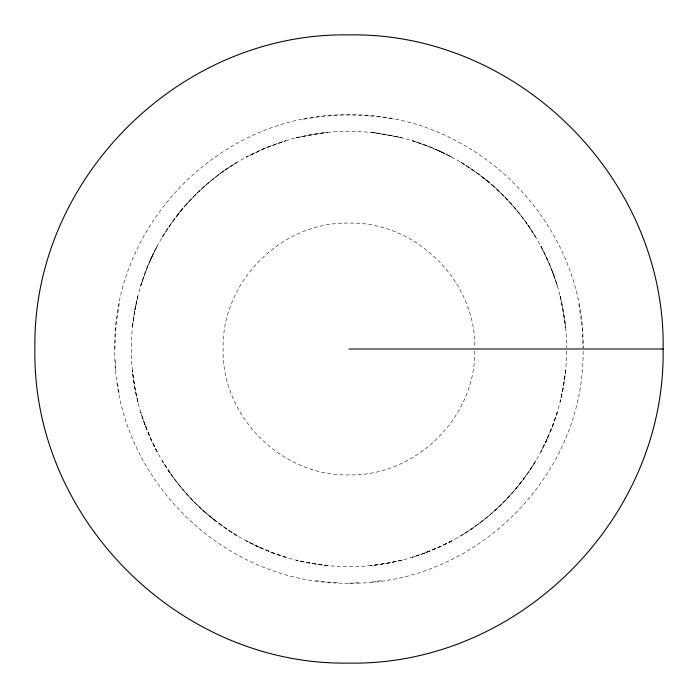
<?xml version="1.0" encoding="UTF-8"?>
<svg xmlns="http://www.w3.org/2000/svg" width="698" height="698" viewBox="0 0 698 698"><rect width="100%" height="100%" fill="white"/><g stroke="black" fill="none" stroke-linecap="round" stroke-linejoin="round"><path stroke-width="0.52" stroke-dasharray="3.49 2.62" d="M583.1 351.085C584.366 476.699 474.535 585.378 349 583.205C222.592 585.395 112.605 475.408 114.795 349C112.605 222.592 222.592 112.605 349 114.795C474.972 112.614 584.88 221.947 583.153 347.953L582.08 326.045L578.703 303.307M114.795 349L115.92 326.045L119.297 303.307M474.78 351.059C475.504 417.613 415.493 476.516 349 474.884C281.704 476.577 221.423 416.296 223.116 349C221.423 281.704 281.704 221.423 349 223.116C415.895 221.449 476.045 281.05 474.832 347.97M371.955 582.08L383.324 580.387M303.307 119.297C333.469 113.599 364.531 113.599 394.693 119.297M349 583.205L360.482 582.638M337.518 582.638L326.045 582.08L314.676 580.387M117.613 383.324L119.297 394.693M115.362 360.482L115.92 371.955M566.654 351.068A217.663 217.663 0 0 1 239.274 536.98A217.663 217.663 0 0 1 240.173 160.496A217.663 217.663 0 0 1 566.663 347.962M132.925 322.764L132.21 327.65L135.534 306.535L132.925 322.764M565.79 370.35L563.094 388.236L560.128 401.882L562.466 391.465L565.79 370.35M137.663 296.912L134.906 309.764L137.872 296.118L137.663 296.912M141.197 284.243L140.717 285.822L145.481 271.819L152.243 255.939L147.915 265.711L141.197 284.243M557.283 412.178L552.519 426.181L545.757 442.061L553.933 422.325L557.283 412.178M156.273 247.851L150.515 259.665L157.05 246.403L156.273 247.851M547.485 438.335L540.95 451.597L547.485 438.335M162.73 236.395L162.311 237.102L169.867 225.358L180.756 210.927L174.177 219.347L162.73 236.395M535.689 460.898C517.393 491.462 491.462 517.393 460.898 535.689C491.409 517.331 517.331 491.409 535.689 460.898M186.078 204.662L177.658 214.766C191.95 196.723 208.903 180.782 228.08 168.026C213.187 177.85 199.933 189.865 187.727 202.83L186.078 204.662M236.395 162.73L225.358 169.867L237.102 162.311L236.395 162.73M247.851 156.273L246.403 157.05L265.711 147.915L285.822 140.717L265.711 147.915L247.851 156.273M451.597 540.95L438.335 547.485L422.325 553.933L442.061 545.757L451.597 540.95M426.181 552.519L412.178 557.283L426.181 552.519M296.912 137.663L296.118 137.872L309.764 134.906L327.65 132.21L296.912 137.663M401.882 560.128L388.236 563.094L370.35 565.79L391.465 562.466L401.882 560.128M375.236 132.925L370.35 132.21L391.465 135.534L401.882 137.872L375.236 132.925M327.65 565.79L309.764 563.094L296.118 560.128L306.535 562.466L327.65 565.79M413.757 141.197L412.178 140.717L426.181 145.481L442.061 152.243L432.289 147.915L413.757 141.197M285.822 557.283L271.819 552.519L255.939 545.757L275.675 553.933L285.822 557.283M450.149 156.273L438.335 150.515L451.597 157.05L450.149 156.273M259.665 547.485L246.403 540.95L259.665 547.485M461.605 162.73L460.898 162.311L472.642 169.867L487.073 180.756L478.654 174.177L461.605 162.73M237.102 535.689L225.358 528.133L210.927 517.244L228.08 529.974L237.102 535.689M493.338 186.078L483.234 177.658C501.277 191.95 517.218 208.903 529.974 228.08C520.15 213.187 508.135 199.933 495.17 187.727L493.338 186.078M214.766 520.342L202.83 510.273L214.766 520.342M204.662 511.922C190.772 499.506 178.356 485.433 168.026 469.92C178.418 485.389 190.763 499.506 204.662 511.922M535.27 236.395L528.133 225.358L535.689 237.102L535.27 236.395M169.867 472.642L162.311 460.898L169.867 472.642M541.727 247.851L540.95 246.403L547.485 259.665L553.933 275.675L550.085 265.711L541.727 247.851M157.05 451.597L150.515 438.335L144.067 422.325L152.243 442.061L157.05 451.597M556.803 284.243L552.519 271.819L557.283 285.822L556.803 284.243M145.481 426.181L140.717 412.178L145.481 426.181M560.337 296.912L560.128 296.118L563.094 309.764L565.79 327.65L560.337 296.912M137.872 401.882L134.906 388.236L132.21 370.35L135.534 391.465L137.872 401.882"/><path stroke-width="1.05" d="M663.1 349C665.979 518.553 518.553 665.979 349 663.1C179.447 665.979 32.021 518.553 34.9 349C32.021 179.447 179.447 32.021 349 34.9C518.553 32.021 665.979 179.447 663.1 349L349 349"/></g></svg>
